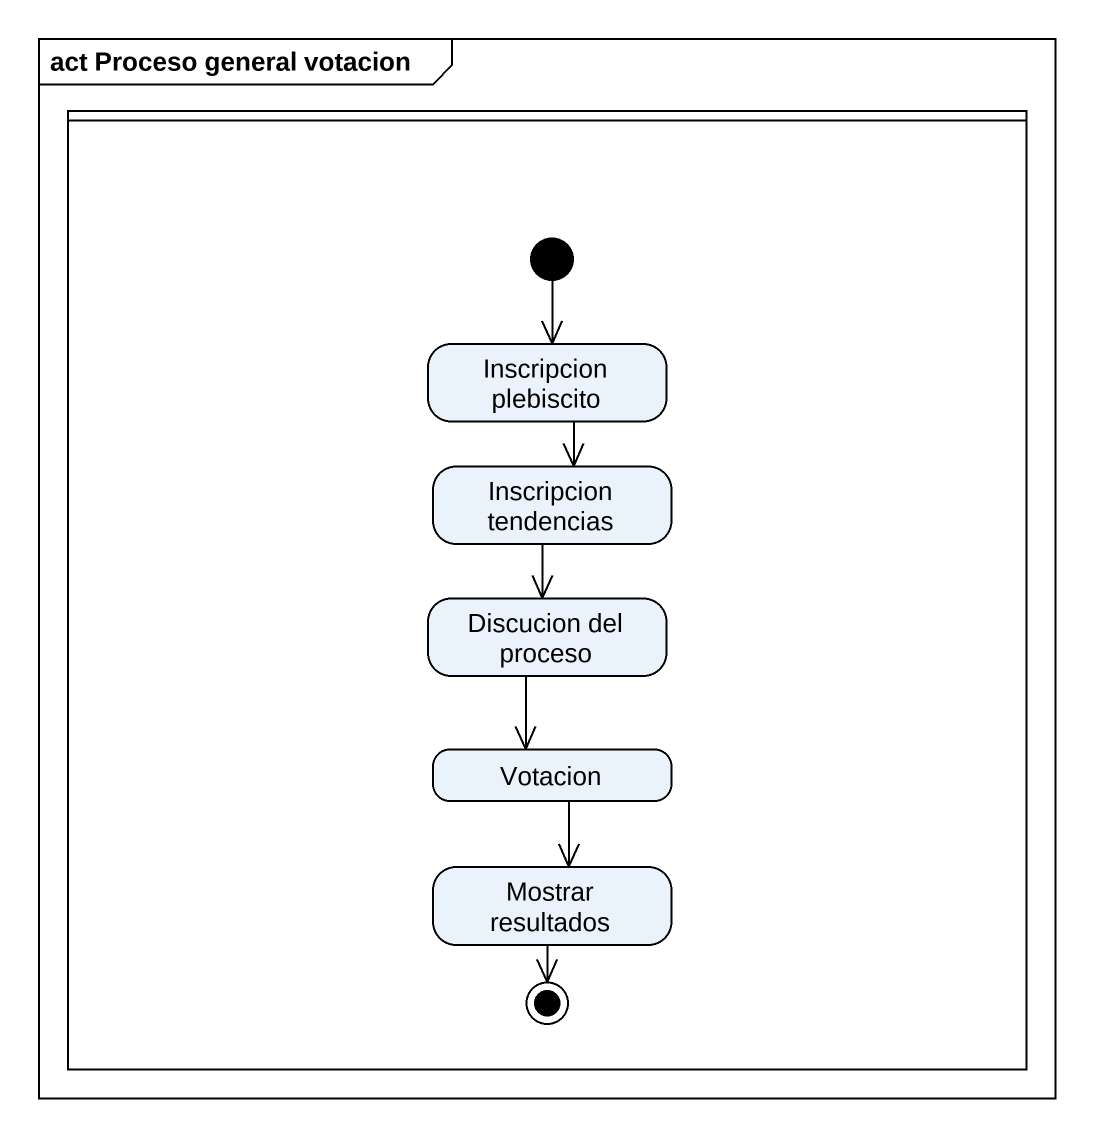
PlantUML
@startuml
mainframe act Proceso general votacion
hide empty description
state " " as lane1 <<partition>> {
  state "Inscripcion plebiscito" as Inscripcion_plebiscito
  state "Inscripcion tendencias" as Inscripcion_tendencias
  state "Discucion del proceso" as Discucion_del_proceso
  state Votacion
  state "Mostrar resultados" as Mostrar_resultados
  [*] --> Inscripcion_plebiscito
  Mostrar_resultados --> [*]
}
Inscripcion_plebiscito --> Inscripcion_tendencias
Inscripcion_tendencias --> Discucion_del_proceso
Discucion_del_proceso --> Votacion
Votacion --> Mostrar_resultados
@enduml
